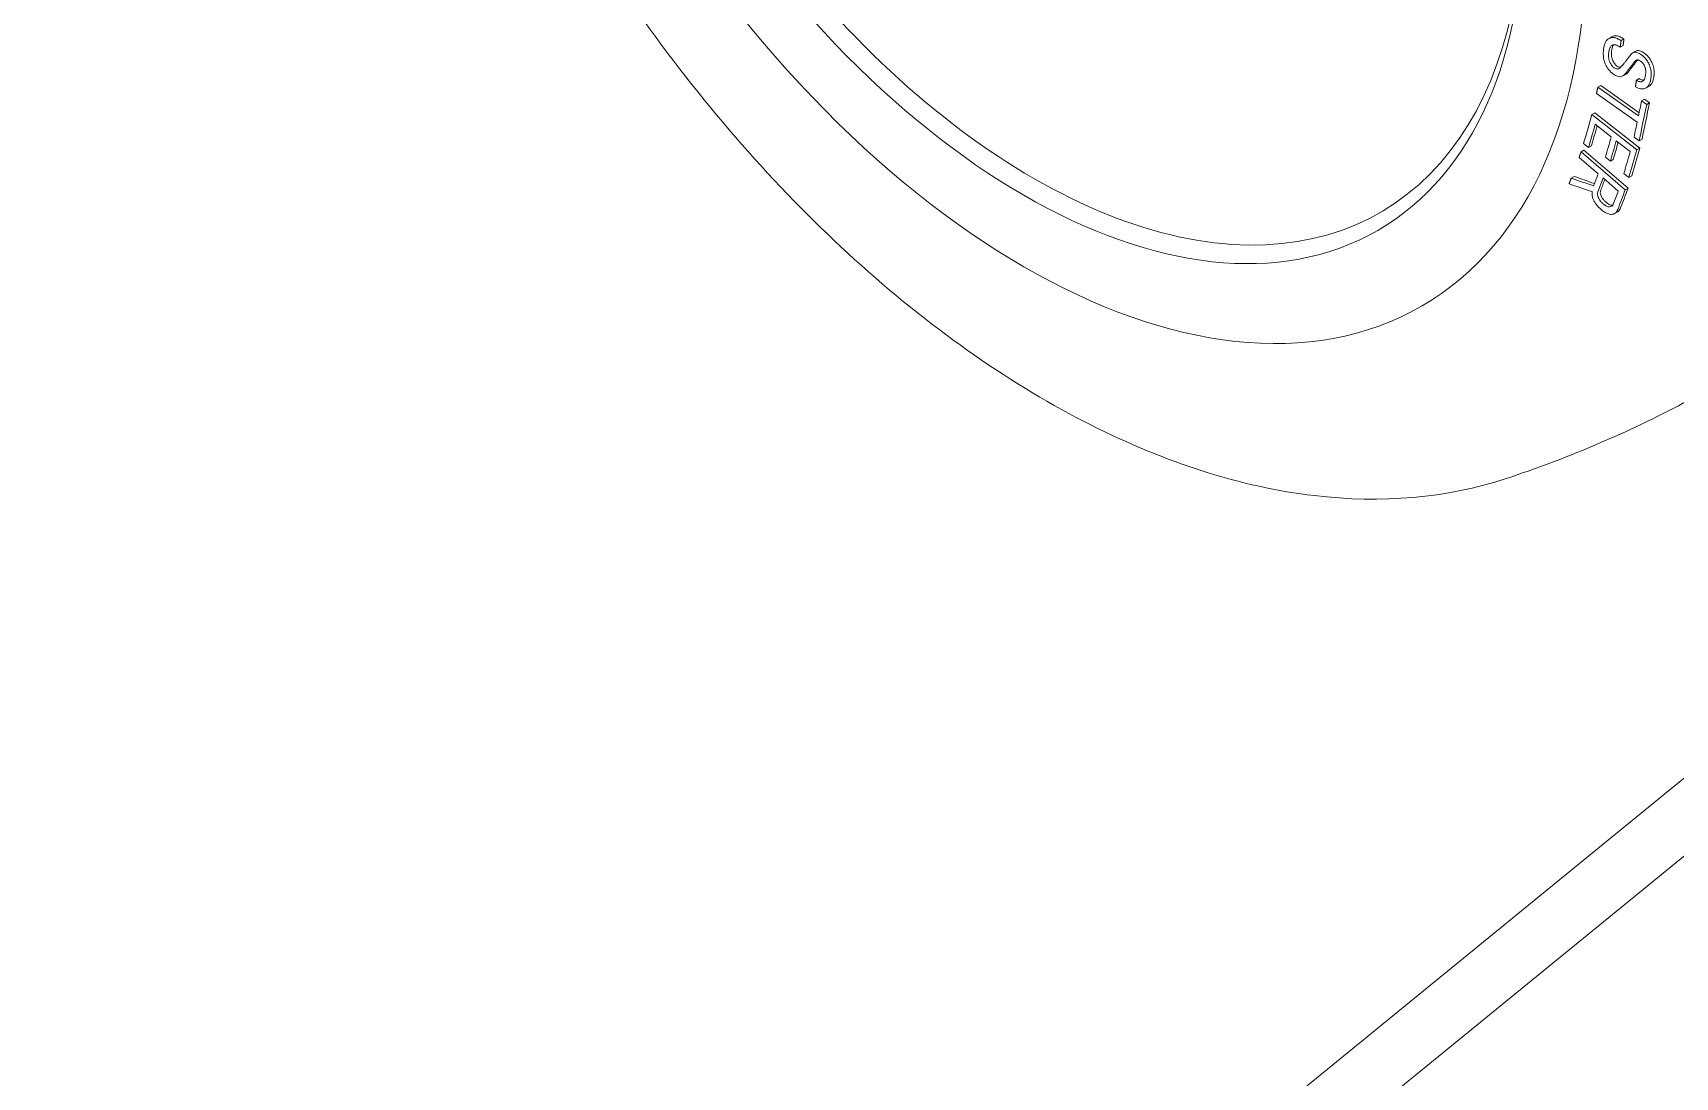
# Model space of a CAD drawing. Header units: millimetres. Extents: x 36 to 2484, y 36 to 1746.
# Drawn here: x 434.5 to 556.4, y 953.1 to 1030.6 of the extents above; entities that cross this region are included whole.
import ezdxf

# ---------------------------------------------------------------- set-up
doc = ezdxf.new("R2010")
doc.units = ezdxf.units.MM
doc.header["$LTSCALE"] = 6
doc.layers.add('굵은실선_A3', color=7, linetype='Continuous', lineweight=18)

msp = doc.modelspace()

# ---------------------------------------------------------------- linework, layer by layer
at = {"layer": '굵은실선_A3'}
for p, q in [((551.489, 1030.223), (551.702, 1030.346)), ((552.387, 1030.055), (552.599, 1030.178)), ((552.323, 1029.578), (552.536, 1029.701)), ((553.241, 1029.142), (553.454, 1029.265)), ((552.539, 1027.448), (552.752, 1027.571)), ((552.69, 1027.591), (552.903, 1027.714)), ((553.294, 1028.378), (553.507, 1028.5)), ((550.567, 1026.143), (553.581, 1024.009)), ((550.66, 1026.596), (550.873, 1026.719)), ((553.674, 1024.463), (550.66, 1026.596)), ((550.873, 1026.719), (553.724, 1024.701)), ((553.518, 1027.111), (553.731, 1027.234)), ((554.238, 1026.542), (554.451, 1026.665)), ((553.907, 1025.586), (554.12, 1025.709)), ((554.284, 1025.319), (553.907, 1025.586)), ((554.12, 1025.709), (554.497, 1025.442)), ((554.284, 1025.319), (554.497, 1025.442)), ((550.215, 1024.563), (550.428, 1024.686)), ((553.555, 1021.956), (550.215, 1024.563)), ((550.428, 1024.686), (553.768, 1022.079)), ((550.463, 1023.845), (551.655, 1022.914)), ((549.604, 1022.422), (549.976, 1022.132)), ((552.026, 1022.625), (553.061, 1021.817)), ((553.351, 1022.886), (553.728, 1022.619)), ((553.728, 1022.619), (553.941, 1022.742)), ((549.268, 1021.389), (550.684, 1020.174)), ((549.42, 1021.79), (549.633, 1021.913)), ((552.694, 1018.982), (549.42, 1021.79)), ((549.633, 1021.913), (552.907, 1019.105)), ((549.976, 1022.132), (550.189, 1022.255)), ((551.225, 1021.406), (551.596, 1021.116)), ((551.596, 1021.116), (551.809, 1021.239)), ((553.555, 1021.956), (553.768, 1022.079)), ((552.6, 1020.197), (552.971, 1019.908)), ((552.971, 1019.908), (553.184, 1020.031)), ((548.688, 1019.856), (548.901, 1019.979)), ((551.048, 1019.862), (552.178, 1018.893)), ((552.694, 1018.982), (552.907, 1019.105)), ((551.908, 1017.221), (552.121, 1017.344)), ((572.421, 987.85), (434.535, 875.267)), ((434.535, 869.493), (572.421, 982.076)), ((438.071, 872.38), (572.421, 982.076))]:
    msp.add_line(p, q, dxfattribs=at)
for major_axis in [(-29.5, 51.095), (-26.25, 45.466)]:
    msp.add_ellipse((508.074, 1061.438), major_axis=major_axis, ratio=0.5773503, dxfattribs=at)
for centre, major_axis, ratio, start_param, end_param in [((508.781, 1061.845), (-25.724, 44.555), 0.5773503, 5.4515554, 10.2564079), ((3414.865, -3325.998), (-2861.643, 4355.128), 0.008748, 6.2809693, 6.2871286), ((3415.078, -3325.876), (-2861.644, 4355.129), 0.008748, 6.2809693, 6.2826797), ((1083.9, 1330.389), (-476.417, -579.142), 0.4447884, 5.5801306, 5.5822274), ((1088.183, 1332.377), (479.926, 583.407), 0.4447884, 2.4385568, 2.4435643), ((1088.395, 1332.5), (-479.926, -583.407), 0.4447884, 5.5801494, 5.585157), ((1047.701, 1310.924), (-472.093, -522.207), 0.3983719, 5.6001598, 5.604669), ((1052.109, 1312.965), (475.923, 526.443), 0.3983719, 2.4594792, 2.4630576), ((1052.322, 1313.088), (-475.923, -526.443), 0.3983719, 5.6015653, 5.6046502), ((1083.901, 1330.39), (-476.418, -579.142), 0.4447884, 5.5830747, 5.5851758), ((1066.244, 1319.508), (-488.198, -540.021), 0.3983719, 5.6011037, 5.6041763), ((1070.656, 1321.551), (492.03, 544.26), 0.3983719, 2.4595206, 2.4625693), ((1070.869, 1321.674), (-492.03, -544.26), 0.3983719, 5.6015906, 5.604162), ((1082.977, 1327.259), (-502.733, -556.1), 0.3983719, 5.6011393, 5.6043425), ((1087.398, 1329.307), (506.574, 560.349), 0.3983719, 2.4587153, 2.4627346), ((1087.611, 1329.43), (-506.574, -560.349), 0.3983719, 5.6003079, 5.6043273), ((1064.127, 1316.12), (-511.407, -515.944), 0.3487012, 5.6181416, 5.6201204), ((2500.356, 2302.661), (2972.528, 347.748), 0.4886088, 3.9403753, 3.9411441), ((2696.139, 2438.407), (-3279.956, -342.398), 0.4992028, 0.8060929, 0.8067578), ((2696.352, 2438.53), (3279.956, 342.398), 0.4992028, 3.9476856, 3.9482915), ((1068.528, 1318.138), (515.427, 519.999), 0.3487012, 2.4765596, 2.4787881), ((1068.741, 1318.261), (-515.427, -519.999), 0.3487012, 5.6186512, 5.6203807), ((1082.207, 1324.415), (-527.92, -532.603), 0.3487012, 5.6181844, 5.6202461), ((1086.666, 1326.467), (531.998, 536.717), 0.3487012, 2.4757619, 2.4788306), ((1086.879, 1326.59), (-531.998, -536.717), 0.3487012, 5.6173545, 5.6204233)]:
    msp.add_ellipse(centre, major_axis=major_axis, ratio=ratio, start_param=start_param, end_param=end_param, dxfattribs=at)
for points, knots in [([(543.862, 997.548), (539.432, 996.086), (534.591, 995.691), (524.189, 996.919), (518.59, 998.728), (507.237, 1004.454), (501.484, 1008.473), (490.568, 1018.234), (485.407, 1023.975), (476.181, 1036.567), (472.111, 1043.409), (465.436, 1057.547), (462.829, 1064.838), (459.349, 1079.208), (458.482, 1086.283), (458.669, 1099.547), (459.726, 1105.74), (463.807, 1116.395), (466.774, 1120.924), (470.631, 1124.37), (470.635, 1124.373), (470.639, 1124.376)], [4.0464087, 4.0464087, 4.0464087, 4.0464087, 4.3337544, 4.3337544, 4.649286, 4.649286, 4.9801187, 4.9801187, 5.3108723, 5.3108723, 5.6399273, 5.6399273, 5.9688599, 5.9688599, 6.299326, 6.299326, 6.6306331, 6.6306331, 6.9488756, 6.9488756, 6.9491656, 6.9491656, 6.9491656, 6.9491656]), ([(551.588, 1030.268), (551.519, 1030.244), (551.458, 1030.209), (551.403, 1030.162), (551.346, 1030.114), (551.298, 1030.056), (551.258, 1029.989), (551.216, 1029.92), (551.182, 1029.843), (551.156, 1029.759), (551.124, 1029.659), (551.102, 1029.551), (551.087, 1029.439)], [-0.15218312, -0.15218312, -0.15218312, -0.15218312, -0.11756273, -0.11756273, -0.11756273, -0.08159992, -0.08159992, -0.08159992, -0.04459048, -0.04459048, -0.04459048, 0, 0, 0, 0]), ([(551.465, 1029.176), (551.477, 1029.268), (551.496, 1029.358), (551.523, 1029.439), (551.547, 1029.508), (551.578, 1029.572), (551.619, 1029.624), (551.662, 1029.679), (551.714, 1029.72), (551.779, 1029.742)], [-0.10084922, -0.10084922, -0.10084922, -0.10084922, -0.06401204, -0.06401204, -0.06401204, -0.032572, -0.032572, -0.032572, 0, 0, 0, 0]), ([(552.387, 1030.055), (552.294, 1030.114), (552.2, 1030.166), (552.107, 1030.207), (552.024, 1030.243), (551.942, 1030.27), (551.863, 1030.284), (551.762, 1030.301), (551.67, 1030.297), (551.588, 1030.268)], [-0.11006772, -0.11006772, -0.11006772, -0.11006772, -0.07351341, -0.07351341, -0.07351341, -0.04110337, -0.04110337, -0.04110337, 0, 0, 0, 0]), ([(551.839, 1029.755), (551.836, 1029.752), (551.834, 1029.749), (551.832, 1029.746), (551.791, 1029.694), (551.76, 1029.63), (551.736, 1029.562), (551.709, 1029.481), (551.69, 1029.391), (551.678, 1029.298)], [0.030950459, 0.030950459, 0.030950459, 0.030950459, 0.03271207, 0.03271207, 0.03271207, 0.06404184, 0.06404184, 0.06404184, 0.100852307, 0.100852307, 0.100852307, 0.100852307]), ([(551.779, 1029.742), (551.81, 1029.753), (551.845, 1029.758), (551.882, 1029.756), (551.922, 1029.755), (551.964, 1029.746), (552.006, 1029.733), (552.051, 1029.72), (552.096, 1029.701), (552.142, 1029.679), (552.203, 1029.65), (552.264, 1029.615), (552.323, 1029.578)], [-0.073418956, -0.073418956, -0.073418956, -0.073418956, -0.05775901, -0.05775901, -0.05775901, -0.040767973, -0.040767973, -0.040767973, -0.023154968, -0.023154968, -0.023154968, 0, 0, 0, 0]), ([(551.801, 1030.391), (551.883, 1030.42), (551.974, 1030.424), (552.074, 1030.407), (552.154, 1030.393), (552.237, 1030.366), (552.32, 1030.329), (552.413, 1030.289), (552.507, 1030.236), (552.599, 1030.178)], [0, 0, 0, 0, 0.04090161, 0.04090161, 0.04090161, 0.07356222, 0.07356222, 0.07356222, 0.11006343, 0.11006343, 0.11006343, 0.11006343]), ([(551.087, 1029.439), (551.072, 1029.325), (551.062, 1029.205), (551.062, 1029.054), (551.063, 1029.026), (551.068, 1028.891), (551.079, 1028.78), (551.107, 1028.645), (551.111, 1028.622), (551.147, 1028.477), (551.191, 1028.353), (551.254, 1028.231)], [-0.14411741, -0.14411741, -0.14411741, -0.14411741, -0.0984945, -0.0984945, -0.08824321, -0.08824321, -0.04940168, -0.04940168, -0.04181436, -0.04181436, 0, 0, 0, 0]), ([(551.581, 1028.406), (551.551, 1028.464), (551.527, 1028.522), (551.509, 1028.58), (551.488, 1028.643), (551.474, 1028.705), (551.465, 1028.766), (551.456, 1028.826), (551.452, 1028.886), (551.451, 1028.944), (551.45, 1029.025), (551.455, 1029.103), (551.465, 1029.176)], [-0.091010987, -0.091010987, -0.091010987, -0.091010987, -0.071405722, -0.071405722, -0.071405722, -0.050221503, -0.050221503, -0.050221503, -0.029150691, -0.029150691, -0.029150691, 0, 0, 0, 0]), ([(551.678, 1029.298), (551.668, 1029.225), (551.662, 1029.146), (551.664, 1029.065), (551.665, 1029.007), (551.669, 1028.949), (551.678, 1028.889), (551.687, 1028.828), (551.701, 1028.766), (551.722, 1028.703), (551.74, 1028.644), (551.764, 1028.586), (551.794, 1028.529)], [0, 0, 0, 0, 0.029448239, 0.029448239, 0.029448239, 0.050192851, 0.050192851, 0.050192851, 0.071428906, 0.071428906, 0.071428906, 0.091012031, 0.091012031, 0.091012031, 0.091012031]), ([(551.794, 1028.529), (551.834, 1028.452), (551.882, 1028.372), (551.962, 1028.274), (551.987, 1028.246), (552.04, 1028.198), (552.066, 1028.178), (552.093, 1028.16)], [0, 0, 0, 0, 0.026643653, 0.026643653, 0.038019527, 0.038019527, 0.048744182, 0.048744182, 0.048744182, 0.048744182]), ([(552.753, 1028.562), (552.706, 1028.501), (552.657, 1028.438), (552.6, 1028.366), (552.592, 1028.355), (552.55, 1028.304), (552.515, 1028.262), (552.467, 1028.206), (552.454, 1028.191), (552.441, 1028.176)], [-0.077303397, -0.077303397, -0.077303397, -0.077303397, -0.040751684, -0.040751684, -0.034267659, -0.034267659, -0.009298236, -0.009298236, 0, 0, 0, 0]), ([(553.093, 1028.998), (553.064, 1028.961), (553.034, 1028.923), (552.984, 1028.859), (552.963, 1028.832), (552.908, 1028.762), (552.871, 1028.715), (552.808, 1028.633), (552.78, 1028.597), (552.753, 1028.562)], [-0.085432764, -0.085432764, -0.085432764, -0.085432764, -0.063369478, -0.063369478, -0.048076048, -0.048076048, -0.020943442, -0.020943442, 0, 0, 0, 0]), ([(553.294, 1028.378), (553.332, 1028.435), (553.376, 1028.495), (553.46, 1028.578), (553.501, 1028.609), (553.544, 1028.624)], [-0.050009021, -0.050009021, -0.050009021, -0.050009021, -0.021536847, -0.021536847, 0, 0, 0, 0]), ([(553.819, 1029.055), (553.726, 1029.114), (553.633, 1029.159), (553.5, 1029.19), (553.46, 1029.195), (553.383, 1029.193), (553.347, 1029.187), (553.313, 1029.175)], [-0.070294314, -0.070294314, -0.070294314, -0.070294314, -0.03373693, -0.03373693, -0.016898533, -0.016898533, 0, 0, 0, 0]), ([(553.526, 1029.298), (553.56, 1029.31), (553.596, 1029.316), (553.673, 1029.318), (553.713, 1029.313), (553.846, 1029.282), (553.939, 1029.237), (554.032, 1029.178)], [0, 0, 0, 0, 0.016898533, 0.016898533, 0.03373693, 0.03373693, 0.070294314, 0.070294314, 0.070294314, 0.070294314]), ([(553.544, 1028.624), (553.559, 1028.629), (553.577, 1028.631), (553.595, 1028.63), (553.615, 1028.629), (553.636, 1028.625), (553.657, 1028.618), (553.683, 1028.61), (553.71, 1028.599), (553.737, 1028.585), (553.763, 1028.572), (553.79, 1028.556), (553.815, 1028.54)], [-0.03662174, -0.03662174, -0.03662174, -0.03662174, -0.028838336, -0.028838336, -0.028838336, -0.020366455, -0.020366455, -0.020366455, -0.010072415, -0.010072415, -0.010072415, 0, 0, 0, 0]), ([(553.815, 1028.54), (553.845, 1028.521), (553.874, 1028.5), (553.902, 1028.475), (553.93, 1028.451), (553.956, 1028.425), (553.981, 1028.396), (554.035, 1028.334), (554.079, 1028.265), (554.117, 1028.193)], [-0.047936317, -0.047936317, -0.047936317, -0.047936317, -0.036261186, -0.036261186, -0.036261186, -0.02472921, -0.02472921, -0.02472921, 0, 0, 0, 0]), ([(554.442, 1028.346), (554.401, 1028.425), (554.356, 1028.502), (554.258, 1028.646), (554.206, 1028.712), (554.048, 1028.888), (553.937, 1028.981), (553.819, 1029.055)], [-0.098771907, -0.098771907, -0.098771907, -0.098771907, -0.071901058, -0.071901058, -0.046511831, -0.046511831, 0, 0, 0, 0]), ([(554.032, 1029.178), (554.15, 1029.104), (554.26, 1029.011), (554.419, 1028.835), (554.471, 1028.769), (554.569, 1028.625), (554.614, 1028.548), (554.655, 1028.469)], [0, 0, 0, 0, 0.046488226, 0.046488226, 0.071848727, 0.071848727, 0.098771025, 0.098771025, 0.098771025, 0.098771025]), ([(551.254, 1028.231), (551.294, 1028.154), (551.339, 1028.079), (551.388, 1028.007), (551.436, 1027.937), (551.488, 1027.872), (551.544, 1027.81), (551.653, 1027.689), (551.773, 1027.59), (551.898, 1027.51)], [-0.10128661, -0.10128661, -0.10128661, -0.10128661, -0.07490087, -0.07490087, -0.07490087, -0.04964135, -0.04964135, -0.04964135, 0, 0, 0, 0]), ([(551.88, 1028.037), (551.853, 1028.055), (551.827, 1028.075), (551.774, 1028.124), (551.749, 1028.151), (551.669, 1028.249), (551.621, 1028.329), (551.581, 1028.406)], [-0.048744182, -0.048744182, -0.048744182, -0.048744182, -0.038019527, -0.038019527, -0.026643653, -0.026643653, 0, 0, 0, 0]), ([(552.197, 1027.97), (552.175, 1027.963), (552.151, 1027.958), (552.126, 1027.957), (552.102, 1027.956), (552.076, 1027.958), (552.05, 1027.963), (551.994, 1027.975), (551.937, 1028.001), (551.88, 1028.037)], [-0.044437156, -0.044437156, -0.044437156, -0.044437156, -0.033317449, -0.033317449, -0.033317449, -0.022536187, -0.022536187, -0.022536187, 0, 0, 0, 0]), ([(551.898, 1027.51), (551.947, 1027.479), (551.996, 1027.453), (552.045, 1027.432), (552.093, 1027.412), (552.14, 1027.398), (552.186, 1027.389), (552.283, 1027.371), (552.37, 1027.379), (552.449, 1027.407)], [-0.077721691, -0.077721691, -0.077721691, -0.077721691, -0.058395407, -0.058395407, -0.058395407, -0.039580148, -0.039580148, -0.039580148, 0, 0, 0, 0]), ([(552.093, 1028.16), (552.149, 1028.125), (552.205, 1028.099), (552.26, 1028.087), (552.287, 1028.081), (552.313, 1028.079), (552.338, 1028.08), (552.345, 1028.08), (552.351, 1028.08), (552.358, 1028.081)], [0, 0, 0, 0, 0.022228895, 0.022228895, 0.022228895, 0.033153039, 0.033153039, 0.033153039, 0.036106705, 0.036106705, 0.036106705, 0.036106705]), ([(552.441, 1028.176), (552.414, 1028.141), (552.384, 1028.106), (552.352, 1028.075), (552.34, 1028.064), (552.327, 1028.052), (552.315, 1028.042), (552.281, 1028.013), (552.24, 1027.985), (552.197, 1027.97)], [-0.050927962, -0.050927962, -0.050927962, -0.050927962, -0.029788707, -0.029788707, -0.029788707, -0.021859854, -0.021859854, -0.021859854, 0, 0, 0, 0]), ([(552.449, 1027.407), (552.5, 1027.425), (552.547, 1027.449), (552.589, 1027.481), (552.628, 1027.511), (552.662, 1027.547), (552.69, 1027.591)], [-0.049608326, -0.049608326, -0.049608326, -0.049608326, -0.023979386, -0.023979386, -0.023979386, 0, 0, 0, 0]), ([(552.69, 1027.591), (552.78, 1027.706), (552.87, 1027.823), (552.977, 1027.961), (552.994, 1027.984), (553.105, 1028.129), (553.2, 1028.254), (553.294, 1028.378)], [-0.15538511, -0.15538511, -0.15538511, -0.15538511, -0.08630191, -0.08630191, -0.07303678, -0.07303678, 0, 0, 0, 0]), ([(552.903, 1027.714), (552.875, 1027.67), (552.841, 1027.634), (552.802, 1027.604), (552.786, 1027.592), (552.77, 1027.581), (552.752, 1027.571)], [0, 0, 0, 0, 0.023921849, 0.023921849, 0.023921849, 0.033627888, 0.033627888, 0.033627888, 0.033627888]), ([(553.507, 1028.5), (553.415, 1028.379), (553.322, 1028.256), (553.14, 1028.02), (553.05, 1027.903), (552.941, 1027.763), (552.922, 1027.738), (552.903, 1027.714)], [0, 0, 0, 0, 0.07163829, 0.07163829, 0.14068874, 0.14068874, 0.15538601, 0.15538601, 0.15538601, 0.15538601]), ([(554.197, 1027.488), (554.187, 1027.413), (554.172, 1027.34), (554.15, 1027.273), (554.131, 1027.217), (554.105, 1027.165), (554.072, 1027.121), (554.037, 1027.076), (553.994, 1027.042), (553.941, 1027.022)], [-0.082815257, -0.082815257, -0.082815257, -0.082815257, -0.052734654, -0.052734654, -0.052734654, -0.027011091, -0.027011091, -0.027011091, 0, 0, 0, 0]), ([(554.117, 1028.193), (554.142, 1028.146), (554.16, 1028.097), (554.174, 1028.049), (554.19, 1027.993), (554.2, 1027.937), (554.206, 1027.883), (554.212, 1027.837), (554.214, 1027.79), (554.214, 1027.743), (554.215, 1027.674), (554.211, 1027.606), (554.204, 1027.542), (554.202, 1027.524), (554.2, 1027.506), (554.197, 1027.488)], [-0.083031216, -0.083031216, -0.083031216, -0.083031216, -0.066832434, -0.066832434, -0.066832434, -0.047985514, -0.047985514, -0.047985514, -0.031553831, -0.031553831, -0.031553831, -0.00700456, -0.00700456, -0.00700456, 0, 0, 0, 0]), ([(554.604, 1027.276), (554.615, 1027.358), (554.622, 1027.441), (554.623, 1027.525), (554.625, 1027.622), (554.62, 1027.719), (554.607, 1027.817), (554.6, 1027.869), (554.591, 1027.92), (554.579, 1027.972), (554.55, 1028.097), (554.506, 1028.222), (554.442, 1028.346)], [-0.12321916, -0.12321916, -0.12321916, -0.12321916, -0.09369855, -0.09369855, -0.09369855, -0.06014822, -0.06014822, -0.06014822, -0.04252645, -0.04252645, -0.04252645, 0, 0, 0, 0]), ([(554.817, 1027.399), (554.802, 1027.289), (554.78, 1027.181), (554.725, 1027.011), (554.697, 1026.945), (554.627, 1026.823), (554.583, 1026.768), (554.507, 1026.701), (554.48, 1026.682), (554.451, 1026.665)], [0, 0, 0, 0, 0.04412094, 0.04412094, 0.07556893, 0.07556893, 0.10852914, 0.10852914, 0.12478667, 0.12478667, 0.12478667, 0.12478667]), ([(554.655, 1028.469), (554.719, 1028.344), (554.764, 1028.218), (554.792, 1028.092), (554.817, 1027.983), (554.831, 1027.874), (554.835, 1027.766), (554.839, 1027.68), (554.836, 1027.595), (554.829, 1027.512), (554.826, 1027.474), (554.822, 1027.436), (554.817, 1027.399)], [0, 0, 0, 0, 0.04280772, 0.04280772, 0.04280772, 0.08006466, 0.08006466, 0.08006466, 0.10981355, 0.10981355, 0.10981355, 0.12327238, 0.12327238, 0.12327238, 0.12327238]), ([(553.456, 1026.635), (553.518, 1026.596), (553.58, 1026.562), (553.642, 1026.536), (553.703, 1026.511), (553.762, 1026.492), (553.821, 1026.481), (553.944, 1026.458), (554.055, 1026.469), (554.155, 1026.504)], [-0.098666187, -0.098666187, -0.098666187, -0.098666187, -0.074172852, -0.074172852, -0.074172852, -0.050299493, -0.050299493, -0.050299493, 0, 0, 0, 0]), ([(553.941, 1027.022), (553.911, 1027.012), (553.879, 1027.006), (553.846, 1027.004), (553.813, 1027.002), (553.779, 1027.005), (553.744, 1027.013), (553.67, 1027.028), (553.594, 1027.063), (553.518, 1027.111)], [-0.059309873, -0.059309873, -0.059309873, -0.059309873, -0.04445241, -0.04445241, -0.04445241, -0.030060337, -0.030060337, -0.030060337, 0, 0, 0, 0]), ([(553.731, 1027.234), (553.805, 1027.187), (553.879, 1027.153), (553.952, 1027.137), (553.988, 1027.129), (554.023, 1027.125), (554.056, 1027.127), (554.063, 1027.127), (554.07, 1027.128), (554.077, 1027.128)], [0, 0, 0, 0, 0.029384085, 0.029384085, 0.029384085, 0.044090241, 0.044090241, 0.044090241, 0.047209732, 0.047209732, 0.047209732, 0.047209732]), ([(554.155, 1026.504), (554.217, 1026.526), (554.271, 1026.559), (554.371, 1026.646), (554.413, 1026.7), (554.486, 1026.825), (554.516, 1026.896), (554.569, 1027.067), (554.59, 1027.17), (554.604, 1027.276)], [-0.13953378, -0.13953378, -0.13953378, -0.13953378, -0.10844824, -0.10844824, -0.07566333, -0.07566333, -0.04220187, -0.04220187, 0, 0, 0, 0]), ([(550.254, 1018.834), (550.24, 1018.756), (550.233, 1018.671), (550.247, 1018.504), (550.264, 1018.423), (550.296, 1018.34)], [-0.060849586, -0.060849586, -0.060849586, -0.060849586, -0.028128407, -0.028128407, 0, 0, 0, 0]), ([(550.682, 1018.423), (550.653, 1018.499), (550.635, 1018.573), (550.632, 1018.643), (550.628, 1018.714), (550.638, 1018.777), (550.659, 1018.832)], [-0.052117571, -0.052117571, -0.052117571, -0.052117571, -0.026299472, -0.026299472, -0.026299472, 0, 0, 0, 0]), ([(550.872, 1018.955), (550.851, 1018.9), (550.84, 1018.837), (550.844, 1018.766), (550.848, 1018.696), (550.866, 1018.622), (550.895, 1018.546)], [0, 0, 0, 0, 0.026290006, 0.026290006, 0.026290006, 0.052117625, 0.052117625, 0.052117625, 0.052117625]), ([(550.296, 1018.34), (550.323, 1018.267), (550.356, 1018.195), (550.395, 1018.123), (550.434, 1018.051), (550.479, 1017.981), (550.528, 1017.914), (550.638, 1017.766), (550.766, 1017.635), (550.899, 1017.521)], [-0.10497215, -0.10497215, -0.10497215, -0.10497215, -0.08023184, -0.08023184, -0.08023184, -0.05525241, -0.05525241, -0.05525241, 0, 0, 0, 0]), ([(551.057, 1017.939), (551.001, 1017.987), (550.946, 1018.039), (550.894, 1018.095), (550.85, 1018.143), (550.808, 1018.194), (550.772, 1018.249), (550.735, 1018.305), (550.704, 1018.363), (550.682, 1018.423)], [-0.063033858, -0.063033858, -0.063033858, -0.063033858, -0.039979712, -0.039979712, -0.039979712, -0.020253975, -0.020253975, -0.020253975, 0, 0, 0, 0]), ([(550.895, 1018.546), (550.917, 1018.486), (550.947, 1018.428), (550.985, 1018.372), (551.021, 1018.318), (551.063, 1018.266), (551.107, 1018.218), (551.159, 1018.162), (551.214, 1018.11), (551.27, 1018.062)], [0, 0, 0, 0, 0.02021301, 0.02021301, 0.02021301, 0.040008306, 0.040008306, 0.040008306, 0.063033324, 0.063033324, 0.063033324, 0.063033324]), ([(551.53, 1017.717), (551.496, 1017.716), (551.461, 1017.719), (551.424, 1017.728), (551.386, 1017.737), (551.348, 1017.751), (551.309, 1017.769), (551.248, 1017.797), (551.188, 1017.836), (551.128, 1017.881), (551.104, 1017.9), (551.08, 1017.919), (551.057, 1017.939)], [-0.064102993, -0.064102993, -0.064102993, -0.064102993, -0.048966175, -0.048966175, -0.048966175, -0.033697747, -0.033697747, -0.033697747, -0.009754587, -0.009754587, -0.009754587, 0, 0, 0, 0]), ([(551.27, 1018.062), (551.34, 1018.002), (551.414, 1017.948), (551.488, 1017.909), (551.497, 1017.904), (551.506, 1017.899), (551.515, 1017.895), (551.555, 1017.876), (551.594, 1017.861), (551.633, 1017.852), (551.672, 1017.842), (551.708, 1017.839), (551.743, 1017.84)], [0, 0, 0, 0, 0.029223325, 0.029223325, 0.029223325, 0.032772051, 0.032772051, 0.032772051, 0.048496692, 0.048496692, 0.048496692, 0.064100858, 0.064100858, 0.064100858, 0.064100858]), ([(551.809, 1017.917), (551.785, 1017.856), (551.751, 1017.805), (551.703, 1017.771), (551.655, 1017.736), (551.596, 1017.719), (551.53, 1017.717)], [-0.058814598, -0.058814598, -0.058814598, -0.058814598, -0.029393736, -0.029393736, -0.029393736, 0, 0, 0, 0]), ([(552.352, 1017.641), (552.311, 1017.533), (552.253, 1017.441), (552.171, 1017.377), (552.155, 1017.365), (552.138, 1017.354), (552.121, 1017.344)], [0, 0, 0, 0, 0.051663885, 0.051663885, 0.051663885, 0.061588664, 0.061588664, 0.061588664, 0.061588664]), ([(550.899, 1017.521), (550.977, 1017.454), (551.056, 1017.393), (551.137, 1017.34), (551.211, 1017.292), (551.285, 1017.252), (551.359, 1017.221), (551.47, 1017.175), (551.575, 1017.153), (551.674, 1017.157)], [-0.10536182, -0.10536182, -0.10536182, -0.10536182, -0.07330713, -0.07330713, -0.07330713, -0.04412657, -0.04412657, -0.04412657, 0, 0, 0, 0]), ([(551.674, 1017.157), (551.729, 1017.159), (551.781, 1017.168), (551.828, 1017.185), (551.876, 1017.201), (551.919, 1017.224), (551.957, 1017.254), (552.04, 1017.318), (552.098, 1017.41), (552.139, 1017.518)], [-0.1003567, -0.1003567, -0.1003567, -0.1003567, -0.07591539, -0.07591539, -0.07591539, -0.05170747, -0.05170747, -0.05170747, 0, 0, 0, 0]), ([(573.795, 1014.83), (572.098, 1013.316), (570.32, 1011.852), (566.621, 1009.056), (564.701, 1007.724), (560.746, 1005.217), (558.711, 1004.043), (554.563, 1001.871), (552.449, 1000.874), (548.178, 999.069), (546.022, 998.261), (543.862, 997.548)], [3.80757296, 3.80757296, 3.80757296, 3.80757296, 3.8553401, 3.8553401, 3.90310725, 3.90310725, 3.95087439, 3.95087439, 3.99864153, 3.99864153, 4.04640867, 4.04640867, 4.04640867, 4.04640867])]:
    msp.add_open_spline(points, degree=3, knots=knots, dxfattribs=at)
for points in [[(551.702, 1030.346), (551.733, 1030.364), (551.766, 1030.379), (551.801, 1030.391)], [(553.603, 1028.629), (553.568, 1028.59), (553.536, 1028.544), (553.507, 1028.5)], [(551.743, 1017.84), (551.752, 1017.84), (551.761, 1017.841), (551.77, 1017.842)]]:
    msp.add_open_spline(points, degree=3, dxfattribs=at)
for points, weights in [([(552.323, 1029.578), (552.354, 1029.816), (552.387, 1030.055)], [1.00070210685, 1.00065907801, 1.00059066057]), ([(552.599, 1030.178), (552.567, 1029.939), (552.536, 1029.701)], [1.00059066057, 1.00065907802, 1.00070210685]), ([(550.66, 1026.596), (550.614, 1026.369), (550.567, 1026.143)], [1.00104659389, 1.00105989428, 1.00104659389]), ([(553.518, 1027.111), (553.487, 1026.873), (553.456, 1026.635)], [1.00077910882, 1.00074047276, 1.00067786633]), ([(549.42, 1021.79), (549.344, 1021.59), (549.268, 1021.389)], [1.00153611046, 1.00160435596, 1.00164602404]), ([(548.688, 1019.856), (548.606, 1019.638), (548.525, 1019.421)], [1.00191989742, 1.00185447628, 1.00175759674])]:
    msp.add_rational_spline(points, weights, degree=2, dxfattribs=at)

doc.saveas('drawing.dxf')
